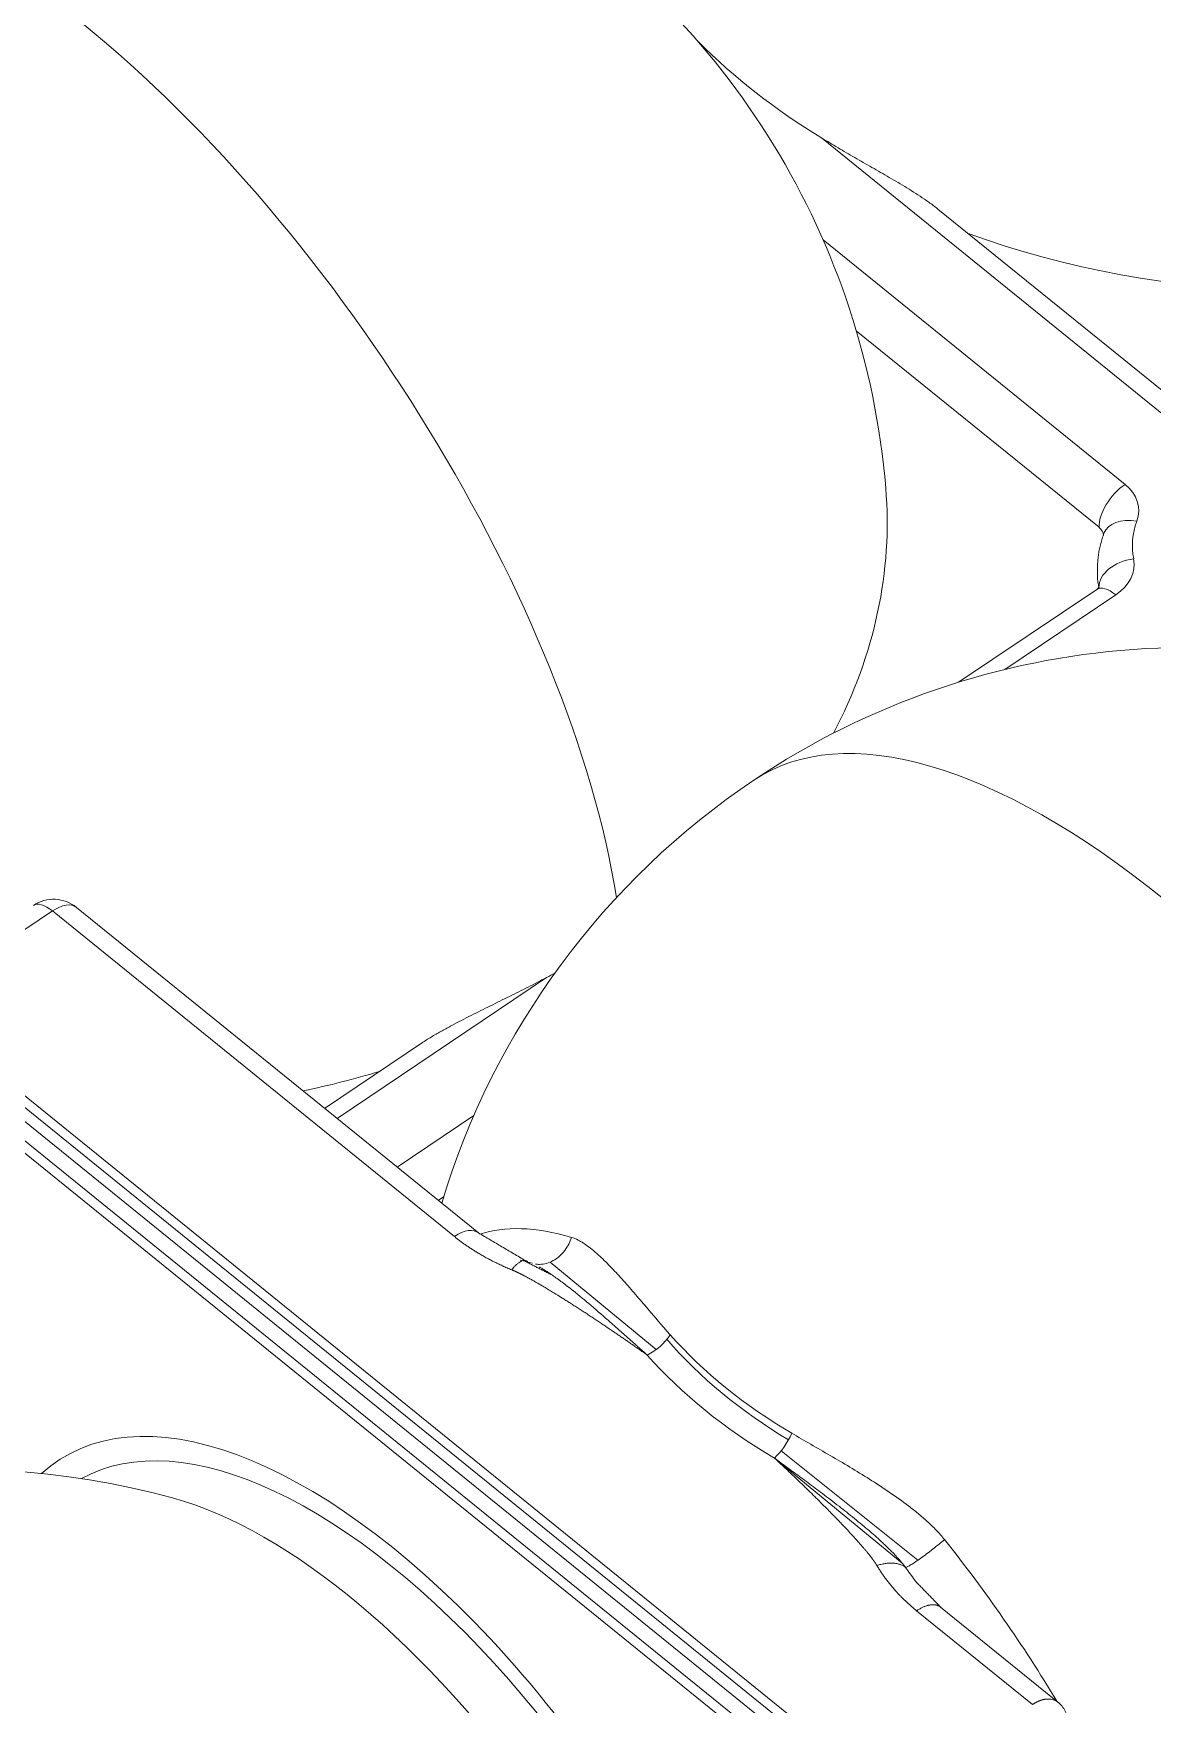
# Model space of a CAD drawing. Header units: millimetres. Extents: x 409 to 2276, y 1039 to 1674.
# Drawn here: x 1963.17 to 1993.99, y 1416.81 to 1462.83 of the extents above; entities that cross this region are included whole.
import ezdxf

# ---------------------------------------------------------------- set-up
doc = ezdxf.new("R2010")
doc.units = ezdxf.units.MM
doc.layers.add('粗实线层', color=7, linetype='Continuous', lineweight=35)

msp = doc.modelspace()

# ---------------------------------------------------------------- linework, layer by layer
at = {"layer": '粗实线层', "lineweight": 20}
for p, q in [((1995.108, 1451.672), (1984.877, 1459.956)), ((1995.77, 1451.772), (1988.082, 1457.996)), ((1984.92, 1457.147), (1993.236, 1450.414)), ((1985.832, 1454.647), (1992.52, 1449.233)), ((1992.456, 1447.525), (1988.647, 1444.966)), ((1992.981, 1447.373), (1989.922, 1445.317)), ((1956.149, 1438.746), (2021.14, 1386.123)), ((2021.471, 1386.173), (1956.48, 1438.796)), ((1959.838, 1436.077), (1963.694, 1438.668)), ((1974.763, 1429.705), (1963.694, 1438.668)), ((1975.425, 1429.804), (1964.356, 1438.767)), ((1956.258, 1438.269), (2020.506, 1386.247)), ((1955.899, 1437.696), (2020.147, 1385.675)), ((2020.23, 1385.944), (1955.982, 1437.965)), ((1977.303, 1436.836), (1971.531, 1432.957)), ((1973.889, 1435.047), (1971.19, 1433.233)), ((1973.186, 1431.617), (1975.302, 1433.04)), ((1974.32, 1430.699), (1974.467, 1430.798)), ((1980.324, 1426.592), (1977.401, 1428.998)), ((1983.578, 1423.603), (1987.097, 1420.711)), ((1987.527, 1420.788), (1983.762, 1423.8)), ((1990.684, 1416.814), (1987.494, 1419.397)), ((1991.43, 1416.845), (1988.153, 1419.498))]:
    msp.add_line(p, q, dxfattribs=at)
for centre, radius, start, end in [((1965.217, 1448.542), 21.5, 4.7353, 111.6575), ((1995.001, 1424.426), 21.5, 4.7353, 123.9045), ((1995.001, 1424.426), 21.5, 123.9045, 163.2466), ((1963.726, 1437.99), 1, 51.0031, 123.9045), ((1961.301, 1401.776), 21.5, 74.6374, 123.9045)]:
    msp.add_arc(centre, radius, start, end, dxfattribs=at)
for centre, major_axis, ratio, start_param, end_param in [((1965.217, 1448.542), (-11.993, 17.844), 0.431052, 3.893453, 5.332205), ((1998.869, 1472.208), (-21.423, -1.037), 0.734481, 0.589516, 0.824093), ((1998.901, 1471.531), (-21.469, -1.039), 0.734481, 1.051639, 1.891613), ((1965.201, 1448.881), (-21.469, -1.039), 0.734481, 2.732591, 3.166764), ((1993.268, 1449.736), (0.629, 0.777), 0.524149, 1.04008, 2.610876), ((1992.112, 1449.659), (1.498, 0.073), 0.734481, 5.982995, 6.971427), ((1992.145, 1448.981), (0.499, 0.024), 0.734481, 0.000109, 0.688241), ((1993.592, 1448.725), (0.939, -0.343), 0.648281, 1.837504, 3.141339), ((1996.936, 1448.805), (-3.496, -0.169), 0.734481, 5.982995, 6.389063), ((1993.505, 1447.688), (0.982, 0.191), 0.674829, 1.473461, 3.017039), ((1991.988, 1448.177), (1.498, 0.073), 0.734481, 5.40063, 6.389063), ((1996.968, 1448.127), (-4.495, -0.218), 0.734481, 0.000534, 0.105877), ((1993.014, 1446.695), (0.558, -0.83), 0.431052, 2.190613, 3.141582), ((1995.001, 1424.426), (11.993, -17.844), 0.431052, 2.190613, 3.141573), ((1963.726, 1437.99), (0.558, -0.83), 0.431052, 2.190613, 3.141582), ((1963.726, 1437.99), (-0.629, -0.777), 0.524149, 3.141608, 4.181673), ((1965.168, 1449.559), (-21.423, -1.037), 0.734481, 2.137003, 2.150021), ((1965.201, 1448.881), (-21.469, -1.039), 0.734481, 1.789243, 1.89161), ((1974.796, 1429.027), (-0.629, -0.777), 0.524149, 3.120361, 4.181673), ((1984.314, 1416.543), (9.504, -12.885), 0.378767, 2.679208, 3.021327), ((1980.043, 1427.116), (-0.748, -0.664), 0.584202, 1.13131, 2.001809), ((1994.558, 1433.577), (-16.421, -0.795), 0.734481, 0.522149, 0.834645), ((1994.547, 1433.818), (16.421, 0.795), 0.734481, 3.67544, 3.984228), ((1994.558, 1433.577), (17.185, 0.832), 0.734481, 3.67544, 3.984228), ((1972.997, 1409.066), (-9.053, 14.526), 0.468901, 3.854012, 6.36911), ((1972.997, 1409.066), (-8.651, 13.881), 0.468901, 3.84144, 6.260438), ((1983.545, 1424.28), (-0.507, -0.862), 0.451627, 0.967056, 1.837556), ((1971.761, 1408.295), (8.651, -13.881), 0.468901, 0.710713, 2.671508), ((1984.314, 1416.543), (9.504, -12.885), 0.378767, 1.325383, 1.666516)]:
    msp.add_ellipse(centre, major_axis=major_axis, ratio=ratio, start_param=start_param, end_param=end_param, dxfattribs=at)
for points, degree, knots in [([(1984.877, 1459.956), (1985.026, 1459.865), (1985.177, 1459.775), (1985.482, 1459.595), (1985.636, 1459.505), (1985.947, 1459.326), (1986.104, 1459.236), (1986.342, 1459.099), (1986.422, 1459.053), (1986.582, 1458.961), (1986.662, 1458.914), (1986.823, 1458.821), (1986.903, 1458.773), (1987.065, 1458.677), (1987.146, 1458.629), (1987.307, 1458.53), (1987.388, 1458.479), (1987.55, 1458.376), (1987.631, 1458.323), (1987.752, 1458.241), (1987.792, 1458.213), (1987.872, 1458.156), (1987.912, 1458.127), (1987.992, 1458.068), (1988.031, 1458.037), (1988.074, 1458.003), (1988.078, 1458), (1988.082, 1457.996)], 3, [0, 0, 0, 0, 0.147544, 0.147544, 0.295089, 0.295089, 0.442633, 0.442633, 0.516405, 0.516405, 0.590177, 0.590177, 0.663949, 0.663949, 0.737721, 0.737721, 0.811494, 0.811494, 0.885266, 0.885266, 0.922152, 0.922152, 0.959038, 0.959038, 0.995924, 0.995924, 1, 1, 1, 1]), ([(1992.532, 1447.594), (1992.532, 1447.594), (1992.531, 1447.593), (1992.517, 1447.57), (1992.473, 1447.538), (1992.456, 1447.525)], 3, [0, 0, 0, 0, 0.11482, 0.705022, 1, 1, 1, 1]), ([(1973.889, 1435.047), (1973.892, 1435.049), (1973.895, 1435.051), (1973.983, 1435.11), (1974.07, 1435.164), (1974.202, 1435.243), (1974.246, 1435.269), (1974.334, 1435.32), (1974.379, 1435.345), (1974.513, 1435.42), (1974.602, 1435.469), (1974.781, 1435.564), (1974.87, 1435.61), (1975.048, 1435.702), (1975.136, 1435.747), (1975.402, 1435.881), (1975.579, 1435.968), (1975.929, 1436.142), (1976.104, 1436.228), (1976.451, 1436.4), (1976.623, 1436.486), (1976.965, 1436.66), (1977.134, 1436.747), (1977.303, 1436.836)], 3, [0, 0, 0, 0, 0.002838, 0.002838, 0.079543, 0.079543, 0.117895, 0.117895, 0.156248, 0.156248, 0.232952, 0.232952, 0.309657, 0.309657, 0.386362, 0.386362, 0.539771, 0.539771, 0.693181, 0.693181, 0.84659, 0.84659, 1, 1, 1, 1]), ([(1976.342, 1428.786), (1975.875, 1428.978), (1975.456, 1429.226), (1975.08, 1429.448), (1974.763, 1429.705)], 2, [0, 0, 0, 0.5, 0.5, 1, 1, 1]), ([(1977.985, 1429.68), (1977.966, 1429.619), (1977.942, 1429.558), (1977.882, 1429.436), (1977.845, 1429.375), (1977.761, 1429.262), (1977.712, 1429.208), (1977.606, 1429.114), (1977.548, 1429.072), (1977.426, 1429.005), (1977.363, 1428.979), (1977.237, 1428.946), (1977.173, 1428.937), (1977.071, 1428.936), (1977.031, 1428.94), (1976.993, 1428.946)], 3, [0, 0, 0, 0, 0.149911, 0.149911, 0.299822, 0.299822, 0.449733, 0.449733, 0.599644, 0.599644, 0.749555, 0.749555, 0.899466, 0.899466, 1, 1, 1, 1]), ([(1980.708, 1426.996), (1980.465, 1427.269), (1980.233, 1427.543), (1979.893, 1427.941), (1979.781, 1428.072), (1979.56, 1428.328), (1979.45, 1428.453), (1979.231, 1428.695), (1979.122, 1428.812), (1978.903, 1429.035), (1978.794, 1429.141), (1978.627, 1429.287), (1978.572, 1429.334), (1978.459, 1429.422), (1978.374, 1429.484), (1978.286, 1429.539), (1978.228, 1429.574), (1978.198, 1429.59), (1978.109, 1429.636), (1978.048, 1429.662), (1977.985, 1429.68)], 3, [0, 0, 0, 0, 0.25, 0.25, 0.375, 0.375, 0.5, 0.5, 0.625, 0.625, 0.75, 0.75, 0.8125, 0.8125, 0.875, 0.90625, 0.90625, 0.9375, 0.9375, 1, 1, 1, 1]), ([(1976.342, 1428.786), (1976.364, 1428.814), (1976.386, 1428.84), (1976.429, 1428.888), (1976.451, 1428.91), (1976.495, 1428.949), (1976.516, 1428.966), (1976.558, 1428.996), (1976.578, 1429.008), (1976.617, 1429.027), (1976.635, 1429.034), (1976.662, 1429.041), (1976.67, 1429.042), (1976.678, 1429.043)], 3, [0, 0, 0, 0, 0.182407, 0.182407, 0.364814, 0.364814, 0.54722, 0.54722, 0.729627, 0.729627, 0.912034, 0.912034, 1, 1, 1, 1]), ([(1976.678, 1429.043), (1976.687, 1429.044), (1976.695, 1429.045), (1976.719, 1429.044), (1976.734, 1429.041), (1976.761, 1429.032), (1976.773, 1429.025), (1976.784, 1429.016)], 3, [0, 0, 0, 0, 0.205642, 0.205642, 0.602821, 0.602821, 1, 1, 1, 1]), ([(1980.076, 1426.438), (1979.484, 1426.856), (1978.905, 1427.246), (1978.238, 1427.694), (1977.703, 1428.028), (1977.247, 1428.313), (1976.892, 1428.511), (1976.733, 1428.6), (1976.582, 1428.676), (1976.424, 1428.754), (1976.342, 1428.786)], 2, [0, 0, 0, 0.25, 0.25, 0.5, 0.5, 0.75, 0.75, 0.875, 0.875, 1, 1, 1]), ([(1977.431, 1428.66), (1977.408, 1428.676), (1977.353, 1428.712), (1977.271, 1428.766), (1977.185, 1428.819), (1977.131, 1428.85), (1977.105, 1428.865)], 3, [0, 0, 0, 0, 0.214656, 0.502898, 0.764778, 1, 1, 1, 1]), ([(1980.076, 1426.438), (1980.052, 1426.459), (1980.005, 1426.501), (1979.935, 1426.564), (1979.864, 1426.627), (1979.793, 1426.691), (1979.722, 1426.754), (1979.65, 1426.819), (1979.578, 1426.883), (1979.505, 1426.948), (1979.432, 1427.013), (1979.359, 1427.078), (1979.286, 1427.143), (1979.212, 1427.209), (1979.138, 1427.274), (1978.909, 1427.476), (1978.544, 1427.794), (1978.151, 1428.12), (1977.886, 1428.328), (1977.737, 1428.441), (1977.597, 1428.544), (1977.496, 1428.615), (1977.441, 1428.653), (1977.431, 1428.66)], 3, [0, 0, 0, 0, 0.026278, 0.052716, 0.079318, 0.106084, 0.133011, 0.1601, 0.187351, 0.214767, 0.242347, 0.270091, 0.298001, 0.326076, 0.354317, 0.382725, 0.587254, 0.772184, 0.831437, 0.887192, 0.939447, 0.988195, 1, 1, 1, 1]), ([(1988.264, 1421.357), (1988.191, 1421.449), (1988.114, 1421.535), (1987.994, 1421.658), (1987.954, 1421.699), (1987.872, 1421.778), (1987.748, 1421.894), (1987.621, 1422.004), (1987.448, 1422.146), (1987.361, 1422.215), (1987.098, 1422.417), (1986.919, 1422.545), (1986.559, 1422.79), (1986.378, 1422.908), (1986.016, 1423.136), (1985.835, 1423.247), (1985.473, 1423.463), (1985.293, 1423.569), (1984.755, 1423.881), (1984.4, 1424.083), (1984.054, 1424.287)], 3, [0, 0, 0, 0, 0.0625, 0.0625, 0.09375, 0.09375, 0.125, 0.1875, 0.1875, 0.25, 0.25, 0.375, 0.375, 0.5, 0.5, 0.625, 0.625, 0.75, 0.75, 1, 1, 1, 1]), ([(1986.401, 1420.642), (1986.359, 1420.715), (1986.248, 1420.863), (1986.157, 1420.984), (1986.008, 1421.157), (1985.757, 1421.448), (1985.41, 1421.811), (1985.098, 1422.137), (1984.7, 1422.53), (1984.146, 1423.076), (1983.578, 1423.602)], 2, [0, 0, 0, 0.125, 0.125, 0.25, 0.25, 0.5, 0.5, 0.75, 0.75, 1, 1, 1]), ([(1987.191, 1420.59), (1987.187, 1420.595), (1987.181, 1420.604), (1987.17, 1420.617), (1987.16, 1420.63), (1987.151, 1420.643), (1987.141, 1420.655), (1987.132, 1420.667), (1987.119, 1420.683), (1987.102, 1420.704), (1987.079, 1420.731), (1987.054, 1420.761), (1987.028, 1420.791), (1987.002, 1420.82), (1986.978, 1420.848), (1986.954, 1420.874), (1986.932, 1420.899), (1986.892, 1420.941), (1986.833, 1421.003), (1986.749, 1421.087), (1986.658, 1421.176), (1986.537, 1421.29), (1986.385, 1421.429), (1986.197, 1421.593), (1985.994, 1421.765), (1985.713, 1421.995), (1985.347, 1422.285), (1984.986, 1422.56), (1984.702, 1422.773), (1984.506, 1422.919), (1984.314, 1423.061), (1984.125, 1423.2), (1983.94, 1423.336), (1983.758, 1423.47), (1983.638, 1423.558), (1983.578, 1423.602)], 3, [0, 0, 0, 0, 0.003397, 0.006742, 0.010013, 0.01319, 0.016269, 0.019258, 0.022167, 0.028269, 0.035367, 0.043559, 0.051726, 0.059611, 0.067154, 0.074307, 0.081038, 0.087337, 0.109517, 0.133752, 0.160054, 0.188347, 0.236519, 0.288546, 0.344447, 0.404251, 0.518233, 0.64214, 0.695609, 0.748285, 0.800179, 0.851291, 0.901629, 0.951199, 1, 1, 1, 1]), ([(1988.264, 1421.357), (1988.212, 1421.314), (1988.158, 1421.269), (1988.047, 1421.179), (1987.991, 1421.134), (1987.878, 1421.045), (1987.822, 1421.002), (1987.712, 1420.92), (1987.659, 1420.881), (1987.557, 1420.808), (1987.509, 1420.775), (1987.421, 1420.715), (1987.38, 1420.689), (1987.308, 1420.645), (1987.277, 1420.628), (1987.226, 1420.602), (1987.206, 1420.594), (1987.191, 1420.59)], 3, [0, 0, 0, 0, 0.125, 0.125, 0.25, 0.25, 0.375, 0.375, 0.5, 0.5, 0.625, 0.625, 0.75, 0.75, 0.875, 0.875, 1, 1, 1, 1]), ([(1986.401, 1420.642), (1986.438, 1420.654), (1986.475, 1420.666), (1986.551, 1420.684), (1986.589, 1420.692), (1986.664, 1420.704), (1986.702, 1420.707), (1986.776, 1420.711), (1986.812, 1420.711), (1986.882, 1420.706), (1986.916, 1420.702), (1986.981, 1420.689), (1987.012, 1420.681), (1987.07, 1420.661), (1987.097, 1420.649), (1987.147, 1420.622), (1987.17, 1420.606), (1987.191, 1420.59)], 3, [0, 0, 0, 0, 0.125, 0.125, 0.25, 0.25, 0.375, 0.375, 0.5, 0.5, 0.625, 0.625, 0.75, 0.75, 0.875, 0.875, 1, 1, 1, 1]), ([(1987.494, 1419.397), (1987.176, 1419.654), (1986.908, 1419.954), (1986.611, 1420.287), (1986.401, 1420.642)], 2, [0, 0, 0, 0.5, 0.5, 1, 1, 1]), ([(1987.512, 1420.153), (1987.488, 1420.184), (1987.464, 1420.216), (1987.355, 1420.36), (1987.271, 1420.475), (1987.191, 1420.59)], 3, [0, 0, 0, 0, 0.21634, 0.21634, 1, 1, 1, 1]), ([(1990.684, 1416.814), (1990.687, 1416.816), (1990.695, 1416.821), (1990.706, 1416.828), (1990.717, 1416.835), (1990.728, 1416.842), (1990.739, 1416.849), (1990.75, 1416.855), (1990.761, 1416.861), (1990.772, 1416.868), (1990.783, 1416.874), (1990.795, 1416.879), (1990.806, 1416.885), (1990.817, 1416.891), (1990.828, 1416.896), (1990.839, 1416.901), (1990.851, 1416.906), (1990.862, 1416.911), (1990.873, 1416.915), (1990.885, 1416.92), (1990.896, 1416.924), (1990.907, 1416.928), (1990.918, 1416.932), (1990.93, 1416.936), (1990.941, 1416.939), (1990.952, 1416.942), (1990.963, 1416.945), (1990.975, 1416.948), (1990.986, 1416.951), (1990.997, 1416.953), (1991.008, 1416.956), (1991.019, 1416.958), (1991.03, 1416.96), (1991.041, 1416.961), (1991.052, 1416.963), (1991.063, 1416.964), (1991.074, 1416.965), (1991.085, 1416.966), (1991.096, 1416.967), (1991.107, 1416.967), (1991.117, 1416.967), (1991.147, 1416.967), (1991.194, 1416.964), (1991.257, 1416.95), (1991.318, 1416.926), (1991.359, 1416.901), (1991.38, 1416.885), (1991.384, 1416.882), (1991.385, 1416.882)], 3, [0, 0, 0, 0, 0.014095, 0.028212, 0.042353, 0.056516, 0.070702, 0.084911, 0.099143, 0.113398, 0.127677, 0.141978, 0.156303, 0.170651, 0.185022, 0.199417, 0.213836, 0.228277, 0.242743, 0.257232, 0.271745, 0.286281, 0.300841, 0.315425, 0.330033, 0.344665, 0.359321, 0.374001, 0.388705, 0.403433, 0.418185, 0.432962, 0.447762, 0.462588, 0.477437, 0.492311, 0.507209, 0.522132, 0.53708, 0.552052, 0.567049, 0.58207, 0.675584, 0.772663, 0.873318, 0.977556, 0.996755, 1, 1, 1, 1]), ([(1991.657, 1416.454), (1991.644, 1416.504), (1991.61, 1416.603), (1991.528, 1416.739), (1991.449, 1416.833), (1991.394, 1416.872), (1991.383, 1416.879)], 3, [0, 0, 0, 0, 0.294719, 0.601816, 0.918349, 1, 1, 1, 1])]:
    msp.add_open_spline(points, degree=degree, knots=knots, dxfattribs=at)
for points, degree in [([(1992.653, 1449.068), (1992.445, 1448.505), (1992.479, 1447.909)], 2), ([(1976.72, 1429.04), (1975.427, 1429.803)], 1), ([(1976.577, 1429.053), (1976.685, 1429.028), (1976.797, 1428.998), (1976.912, 1428.965)], 3), ([(1977.429, 1428.653), (1976.645, 1429.056)], 1), ([(1988.171, 1419.484), (1987.495, 1420.176)], 1)]:
    msp.add_open_spline(points, degree=degree, dxfattribs=at)
msp.add_rational_spline([(1987.494, 1419.397), (1987.76, 1419.576), (1988.005, 1419.619), (1988.157, 1419.496)], [1.15516773605, 1.01326234492, 0.968689398078, 1.02144889551], degree=3, dxfattribs=at)

doc.saveas('drawing.dxf')
